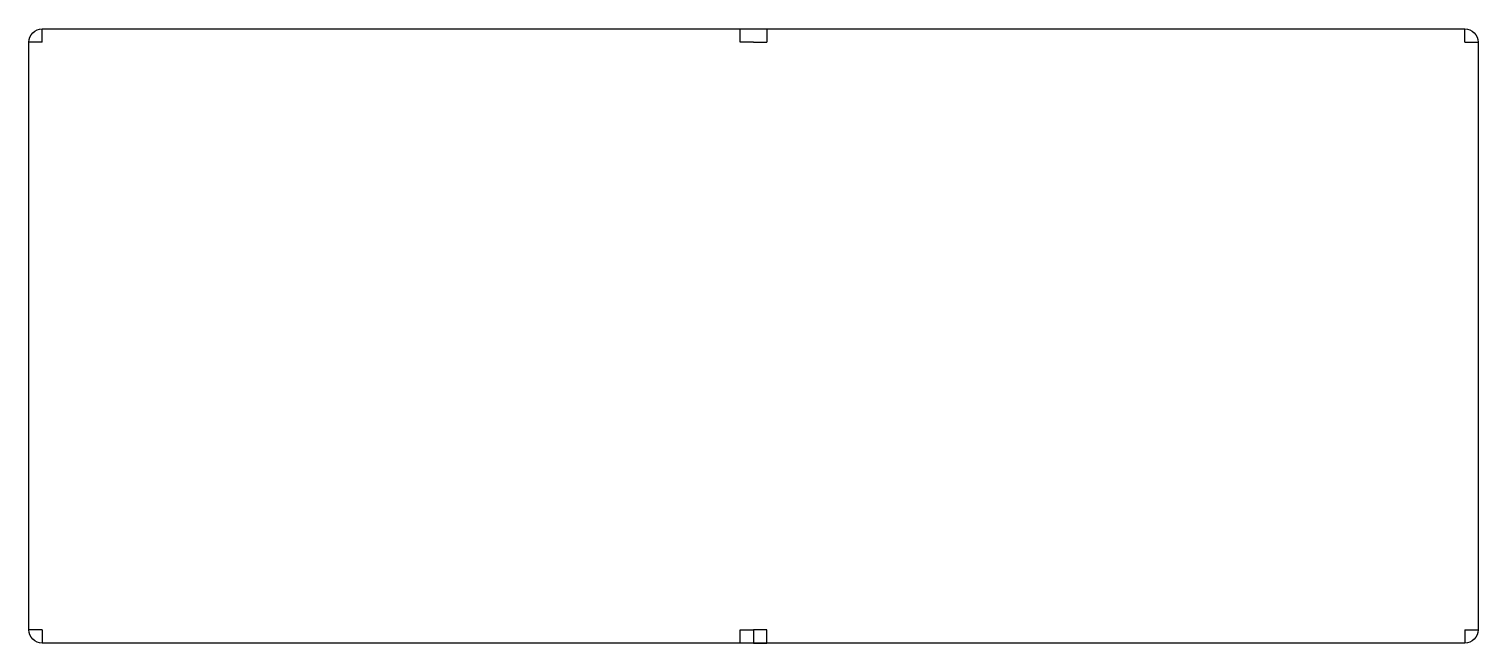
# Model space of a CAD drawing. Header units: millimetres. Extents: x 0 to 330, y -140 to 0.
import ezdxf

# ---------------------------------------------------------------- set-up
doc = ezdxf.new("R2010")
doc.units = ezdxf.units.MM
doc.layers.get('0').update_dxf_attribs({"linetype": 'CONTINUOUS'})

msp = doc.modelspace()

# ---------------------------------------------------------------- linework, layer by layer
for p, q in [((3, -3), (3, 0)), ((162, -3), (162, 0)), ((168, 0), (168, -3)), ((327, -3), (327, 0)), ((3, -3), (0, -3)), ((165, -3), (162, -3)), ((165, -3), (168, -3)), ((327, -3), (330, -3)), ((3, -137), (0, -137)), ((3, -137), (3, -140)), ((327, -137), (327, -140)), ((327, -137), (330, -137))]:
    msp.add_line(p, q)
msp.add_lwpolyline([(3, 0), (327, 0, -0.414214), (330, -3), (330, -137, -0.414214), (327, -140), (3, -140, -0.414214), (0, -137), (0, -3, -0.414214)], format="xyb", close=True)
for points in [[(165, -140), (162, -140), (162, -137), (165, -137)], [(165, -140), (168, -140), (168, -137), (165, -137)]]:
    msp.add_lwpolyline(points, close=True)

doc.saveas('drawing.dxf')
